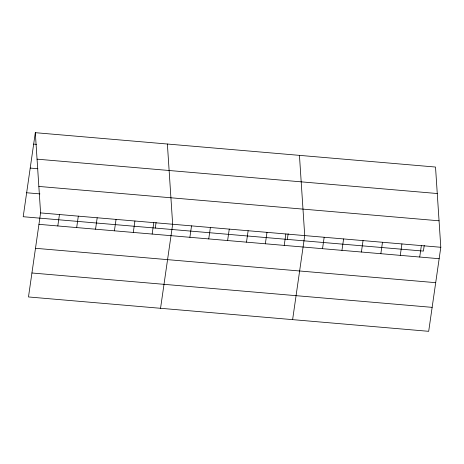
<?xml version="1.0" encoding="UTF-8"?>
<svg xmlns="http://www.w3.org/2000/svg" width="464" height="464" viewBox="0 0 464 464"><rect width="100%" height="100%" fill="white"/><g stroke="black" fill="none" stroke-linecap="round" stroke-linejoin="round"><path stroke-width="0.7" d="M35.31 132.681L40.588 212.912L28.478 296.954L428.69 331.319L440.8 247.277L435.522 167.046L35.31 132.681L23.2 216.723L423.412 251.088L424.224 245.45M57.809 225.956L59.456 214.53M76.676 227.58L78.323 216.149M95.543 229.199L97.191 217.773M114.411 230.817L116.058 219.391M133.278 232.441L134.925 221.009M152.146 234.059L153.793 222.633M155.272 228.062L156.084 222.424M160.55 308.293L172.66 224.251L167.382 144.02M189.88 237.301L191.528 225.869M208.748 238.919L210.395 227.493M227.615 240.538L229.262 229.112M246.483 242.162L248.13 230.73M265.35 243.78L266.991 232.354M284.212 245.398L285.859 233.972M287.338 239.407L288.15 233.769M292.616 319.638L304.726 235.59L299.448 155.365M322.521 248.687L324.168 237.261M341.956 250.357L343.604 238.931M361.398 252.027L363.045 240.601M380.84 253.698L382.481 242.272M400.275 255.368L401.923 243.936M419.717 257.033L421.358 245.607M33.663 144.107L36.459 144.345M37.05 159.158L437.262 193.523M30.212 168.072L37.897 168.728M38.848 186.435L439.06 220.8M26.651 192.757L39.927 193.9M40.588 212.912L440.8 247.277M38.941 224.338L439.153 258.703M35.49 248.298L435.702 282.669M31.929 272.989L432.141 307.354"/></g></svg>
